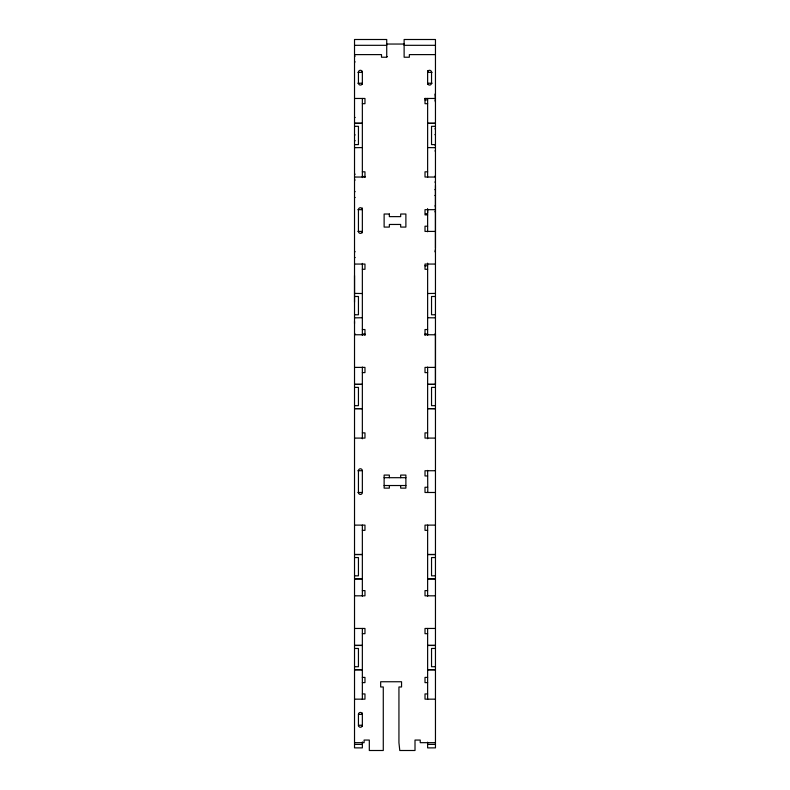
<?xml version="1.0" encoding="UTF-8"?>
<svg xmlns="http://www.w3.org/2000/svg" width="790" height="790" viewBox="0 0 790 790"><rect width="100%" height="100%" fill="white"/><g stroke="black" fill="none" stroke-linecap="round" stroke-linejoin="round"><path stroke-width="1.19" d="M354.522 323.515L354.522 321.372M354.522 302.195L354.522 275.572M427.627 212.945L427.627 209.014L427.627 231.747M435.458 249.304L434.964 251.812M435.458 248.317L435.458 185.433M435.458 182.786L434.964 181.937M435.458 102.078L434.964 99.895M435.458 98.809L434.964 94.079M425.514 213.942L426.827 213.636M386.725 44.043L404.125 44.043M354.522 45.316L386.725 45.316M404.125 45.316L435.458 45.316M354.522 54.609L381.501 54.609L381.501 57.226L386.725 57.226L386.725 39.5L354.522 39.5L354.522 747.873L362.353 747.893L362.353 741.909M435.458 54.609L409.348 54.609L409.348 57.226L404.125 57.226L404.125 39.5L435.458 39.5L435.458 747.873L427.627 747.893L427.627 742.195M354.522 56.1L355.174 56.1M386.725 56.673L387.376 56.673M354.522 61.916L355.174 61.916M357.88 72.354L362.353 72.354M427.627 72.354L432.1 72.354M357.88 83.236L362.353 83.236M427.627 83.227L432.1 83.227M354.522 98.464L364.97 98.464L364.97 103.688L362.353 103.688M425.01 98.464L435.458 98.464M425.01 99.895L427.627 99.895M427.627 103.688L425.01 103.688L425.01 98.375M354.522 117.443L355.174 117.443M362.353 123.24L354.522 123.27L362.353 123.349M427.627 123.24L435.458 123.24M427.627 123.349L435.458 123.349M354.522 126.321L358.443 126.321L358.443 144.6L354.522 144.6M435.458 126.321L431.538 126.321L431.538 144.6L435.458 144.6M354.522 134.912L355.174 134.912M354.522 140.739L355.174 140.739M354.522 147.691L362.353 147.582M427.627 147.582L435.458 147.691M362.353 171.815L364.97 171.815L364.97 177.464M427.627 171.815L425.01 171.815L425.01 177.039L435.458 177.039L434.964 176.111M354.522 174.195L355.174 174.195M362.353 176.516L364.97 176.516M354.522 177.039L364.97 177.039M354.522 180.011L355.174 180.011M354.522 191.664L355.174 191.664M354.522 197.48L355.174 197.48M357.88 209.666L362.353 209.666A1.955 1.955 0 0 0 360.398 207.711A1.955 1.955 0 0 0 358.443 209.666L358.443 231.421A1.955 1.955 0 0 0 360.398 233.386A1.955 1.955 0 0 0 362.353 231.421L357.88 231.421M435.458 209.666L425.01 209.666L425.01 214.89L427.627 214.89M427.627 226.207L425.01 226.207L425.01 231.421L435.458 231.421M354.522 251.733L355.174 251.733M354.522 257.55L355.174 257.55M354.522 264.058L364.97 264.058L364.97 269.281L362.353 269.281M435.458 264.058L425.01 264.058L425.01 269.281L427.627 269.281M425.01 265.786L427.627 265.786M354.522 293.406L362.353 293.515M427.627 293.515L435.458 293.406M354.522 296.487L358.443 296.487L358.443 314.766L354.522 314.766M435.458 296.487L431.538 296.487L431.538 314.766L435.458 314.766M354.522 317.856L362.353 317.748M427.627 317.748L435.458 317.856M362.353 329.539L364.97 329.539L364.97 335.296M427.627 329.539L425.01 329.539L425.01 335.296M354.522 333.992L355.174 333.992M362.353 333.992L364.97 333.992M425.01 333.992L427.627 333.992M434.806 333.992L435.458 333.992L435.458 384.404L427.627 384.404M354.522 334.762L364.97 334.762M425.01 334.762L435.458 334.762M354.522 367.39L364.97 367.39L364.97 372.613L362.353 372.613M435.458 367.39L425.01 367.39L425.01 372.613L427.627 372.613M354.522 384.296L362.353 384.296M427.627 384.296L435.458 384.296M354.522 384.404L362.353 384.404M354.522 387.386L358.443 387.386L358.443 405.665L354.522 405.665M435.458 387.386L431.538 387.386L431.538 405.665L435.458 405.665M362.353 432.871L364.97 432.871L364.97 438.094L354.522 438.094M427.627 432.871L425.01 432.871L425.01 438.094L435.458 438.094M357.88 470.731L362.353 470.731L362.353 492.486A1.955 1.955 0 0 1 360.398 494.441A1.955 1.955 0 0 1 358.443 492.486L358.443 470.731A1.955 1.955 0 0 1 360.398 468.776A1.955 1.955 0 0 1 362.353 470.731M435.458 470.731L425.01 470.731L425.01 475.955L427.627 475.955M384.128 477.693L405.882 477.693M384.128 485.524L405.882 485.524M427.627 487.262L425.01 487.262L425.01 492.486L435.458 492.486M357.88 492.486L362.353 492.486M427.785 492.486L427.627 470.406M354.522 525.113L364.97 525.113L364.97 530.337L362.353 530.337M435.458 525.113L425.01 525.113L425.01 530.337L427.627 530.337M354.522 554.462L362.353 554.462M427.627 554.462L435.458 554.462M354.522 554.57L362.353 554.57M427.627 554.57L435.458 554.57M354.522 557.552L358.443 557.552L358.443 575.831L354.522 575.831M435.458 557.552L431.538 557.552L431.538 575.831L435.458 575.831M354.522 578.803L362.353 578.803M427.627 578.803L435.458 578.803M354.522 578.912L362.353 578.912M427.627 578.912L435.458 578.912M362.353 590.604L364.97 590.604L364.97 595.818L354.522 595.818M427.627 590.604L425.01 590.604L425.01 595.818L435.458 595.818M354.522 628.455L364.97 628.455L364.97 633.679L362.353 633.679M435.458 628.455L425.01 628.455L425.01 633.679L427.627 633.679M354.522 645.361L362.353 645.361M427.627 645.361L435.458 645.361M354.522 645.47L362.353 645.47M427.627 645.47L435.458 645.47M354.522 648.452L358.443 648.452L358.443 666.721L354.522 666.721M435.458 648.452L431.538 648.452L431.538 666.721L435.458 666.721M354.522 669.703L362.353 669.703M427.627 669.703L435.458 669.703M354.522 669.811L362.353 669.811M427.627 669.811L435.458 669.811M362.353 677.405L364.97 677.405L364.97 682.619L362.353 682.619M427.627 677.405L425.01 677.405L425.01 682.619L427.627 682.619M362.353 693.936L364.97 693.936L364.97 699.16L354.522 699.16M427.627 693.936L425.01 693.936L425.01 699.16L435.458 699.16M358.443 714.387L362.353 714.387A1.955 1.955 0 0 0 360.398 712.432A1.955 1.955 0 0 0 358.443 714.387L358.443 725.585A1.452 1.452 0 0 0 358.67 726.365L359.687 727.116A2.37 2.37 0 0 0 361.287 727.047L362.136 726.365A1.452 1.452 0 0 0 362.363 725.585M358.443 725.26L362.353 725.26M354.522 742.669L364.101 742.669L364.101 740.062L369.315 740.062L369.315 750.5L383.278 750.5L383.278 686.974L380.671 686.974L380.671 681.75L401.557 681.75L401.557 686.974L398.94 686.974L398.94 742.669L399.779 750.5L415.007 750.5L415.007 740.062L420.231 740.062L420.231 742.669L435.458 742.669M354.522 744.407L362.353 744.407M427.627 744.407L435.458 744.407M431.538 83.227L431.538 72.236A1.955 1.955 0 0 0 429.582 70.28A1.955 1.955 0 0 0 427.627 72.236M427.627 70.725L427.627 84.214M427.627 98.444L427.627 177.365M427.627 263.159L427.627 335.414M427.627 367.064L427.627 438.746M427.627 525.113L427.627 596.144M427.627 628.455L427.627 699.486M400.668 477.693L400.668 475.076L405.882 475.076L405.882 488.131L400.668 488.131L400.668 485.524M389.351 477.693L389.351 475.076L384.128 475.076L384.128 488.131L389.351 488.131L389.351 485.524M362.353 71.377L362.353 84.214M362.353 98.464L362.353 177.582M362.353 208.037L362.353 232.724M362.353 263.406L362.353 335.414M362.353 367.064L362.353 438.806M362.353 525.113L362.353 596.144M362.353 628.455L362.353 699.486M362.353 713.084L362.353 726.247M358.443 83.236L358.443 72.236A1.955 1.955 0 0 1 360.398 70.28A1.955 1.955 0 0 1 362.353 72.236M431.538 83.118A1.955 1.955 0 0 1 429.582 85.073A1.955 1.955 0 0 1 427.627 83.118M362.353 83.118A1.955 1.955 0 0 1 360.398 85.073A1.955 1.955 0 0 1 358.443 83.118M435.458 128.859A2.617 1.748 0 0 1 434.895 128.819M435.458 134.685A2.617 1.748 0 0 1 434.895 134.646M434.895 205.943A2.617 1.748 0 0 1 435.458 205.904M434.895 211.76A2.617 1.748 0 0 1 435.458 211.72M435.458 189.679A2.617 1.748 0 0 1 434.895 189.639M435.458 195.505A2.617 1.748 0 0 1 434.895 195.466M434.895 145.123A2.617 1.748 0 0 1 435.458 145.083M434.895 150.939A2.617 1.748 0 0 1 435.458 150.9M389.351 214.021L384.128 214.021L384.128 227.076L389.351 227.076L389.351 224.459L400.668 224.459L400.668 227.076L405.882 227.076L405.882 214.021L400.668 214.021L400.668 216.628L389.351 216.628L389.351 214.021M362.353 408.637L354.522 408.637L362.353 408.746M435.458 408.637L427.627 408.637L435.458 408.746"/></g></svg>
